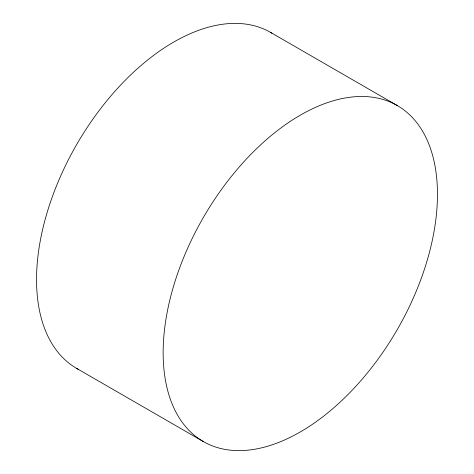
<?xml version="1.0" encoding="UTF-8"?>
<svg xmlns="http://www.w3.org/2000/svg" width="474" height="474" viewBox="0 0 474 474"><rect width="100%" height="100%" fill="white"/><g stroke="black" fill="none" stroke-linecap="round" stroke-linejoin="round"><path stroke-width="0.71" d="M270.684 32.469L397.289 105.566A193.973 111.988 -60 0 1 335.805 406.034A193.973 111.988 -60 0 1 167.82 309.048A193.973 111.988 -60 0 1 397.289 105.566M76.711 368.434L203.316 441.531M78.631 369.501A193.973 111.988 -60 0 1 76.397 145.008A193.973 111.988 -60 0 1 271.94 33.216"/></g></svg>
